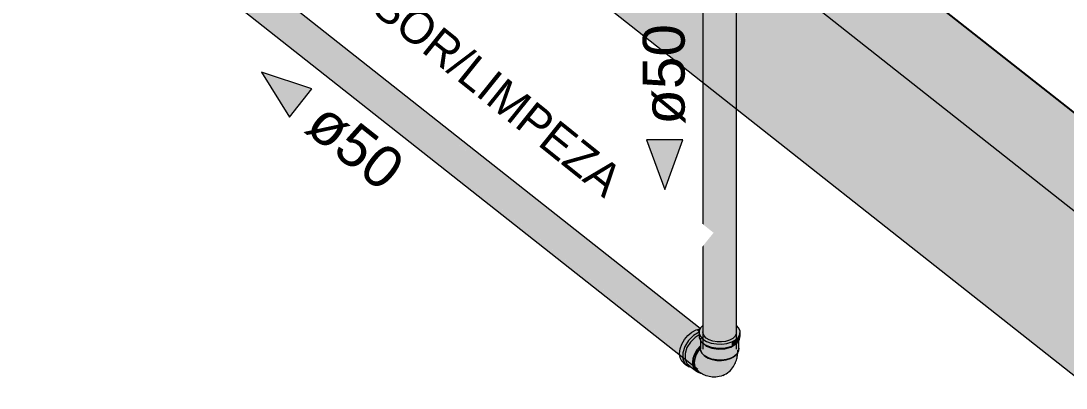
# Model space of a CAD drawing. Header units: metres. Extents: x 34 to 87, y -2.3 to 19.3.
# Drawn here: x 58.103 to 59.664, y 16.296 to 16.845 of the extents above; entities that cross this region are included whole.
import ezdxf

# ---------------------------------------------------------------- set-up
doc = ezdxf.new("R2010")
doc.units = ezdxf.units.M
doc.layers.add('A-FLOR', color=7, linetype='Continuous', lineweight=9, true_color=0x007f00)
for name, color, linetype, lineweight in [('G-ANNO-TEXT', 7, 'Continuous', 5), ('P-PIPE', 7, 'Continuous', 5), ('P-PIPE-IDEN', 7, 'Continuous', 5), ('S-BEAM', 7, 'Continuous', 5)]:
    doc.layers.add(name, color=color, linetype=linetype, lineweight=lineweight)
doc.styles.add('Arial', font='arial.ttf', dxfattribs={"height": 0.0625})
doc.styles.add('Century Gothic', font='GOTHIC.TTF', dxfattribs={"height": 0.05})

# ---------------------------------------------------------------- blocks, each defined once
blk = doc.blocks.new('IFC_ifc-4-3D_DT_02')
at = {"layer": 'S-BEAM', "true_color": 0x767657}
h = blk.add_hatch(color=47, dxfattribs=at)
h.paths.add_polyline_path([(31.8804, 16.4556), (31.8804, 16.6018), (31.3621, 17.0113), (31.2816, 16.9782), (31.2811, 16.9768), (31.2797, 16.973), (31.2768, 16.97), (31.2696, 16.967), (31.2635, 16.9667), (31.2462, 16.9594), (31.2462, 16.9568), (31.5392, 16.7252)])
h.paths.add_polyline_path([(31.189, 17.0019), (31.1888, 17.014), (31.188, 17.015), (31.1869, 17.0211), (31.1872, 17.0287), (31.1895, 17.0331), (31.1927, 17.0361), (31.1927, 17.1452), (30.3647, 17.7996), (30.243, 17.7496), (31.189, 17.002)])
h.paths.add_polyline_path([(31.2624, 17.0242), (31.3173, 17.0468), (31.2424, 17.1059), (31.2425, 17.0362), (31.2463, 17.0322), (31.2482, 17.0274), (31.2482, 17.0246), (31.252, 17.026), (31.2556, 17.0268), (31.2595, 17.026), (31.2613, 17.0249)])
h = blk.add_hatch(color=47, dxfattribs=at)
h.paths.add_polyline_path([(31.7702, 16.2962), (31.7702, 16.3047), (31.8804, 16.3501), (31.8804, 16.4556), (31.2462, 16.9568), (31.2462, 16.9437), (31.2472, 16.9426), (31.2482, 16.9365), (31.2479, 16.9289), (31.2456, 16.9245), (31.2424, 16.9215), (31.2424, 16.7133), (31.7595, 16.3047)])
h.paths.add_polyline_path([(31.1927, 16.7526), (31.1926, 16.9214), (31.1888, 16.9254), (31.187, 16.9299), (31.1869, 16.9391), (31.189, 16.9445), (31.1892, 16.9636), (31.1905, 16.9678), (31.1905, 16.991), (31.1892, 16.9937), (31.1889, 17.0021), (30.243, 17.7496), (30.243, 17.5031), (31.1717, 16.7693)])
at = {"layer": 'A-FLOR', "color": 9, "lineweight": 25, "true_color": 0xaad4aa}
blk.add_line((30.3647, 17.7996), (31.8804, 16.6018), dxfattribs=at)
at = {"layer": 'S-BEAM', "color": 253, "lineweight": 18, "true_color": 0xaaaaaa}
for p, q in [((31.8804, 16.6018), (30.3647, 17.7996)), ((30.243, 17.7496), (31.8804, 16.4556)), ((31.7702, 16.2962), (30.243, 17.5031))]:
    blk.add_line(p, q, dxfattribs=at)
blk = doc.blocks.new('Joelho 45_90 - Agua Fria_Soldavel - MEP - Tigre - Standard-V48-3D_DT_02')
at = {"layer": 'P-PIPE', "true_color": 0x69503c}
for points in [[(31.1871, 16.3799), (31.1871, 16.3799), (31.1872, 16.3823), (31.1886, 16.385), (31.1828, 16.3832), (31.187, 16.3799)], [(31.2207, 16.362), (31.2285, 16.3631), (31.2356, 16.3652), (31.2423, 16.3692), (31.2456, 16.3723), (31.2479, 16.3767), (31.2482, 16.3812), (31.2461, 16.386), (31.2424, 16.3897), (31.2423, 16.3772), (31.2404, 16.3736), (31.237, 16.3705), (31.2322, 16.3679), (31.226, 16.3661), (31.2201, 16.3653), (31.2127, 16.3656), (31.2058, 16.367), (31.2018, 16.3684), (31.1973, 16.3711), (31.1942, 16.3744), (31.1927, 16.3786), (31.1927, 16.3896), (31.1895, 16.3867), (31.1872, 16.382), (31.1871, 16.3774), (31.1893, 16.3728), (31.1927, 16.3691), (31.1994, 16.3654), (31.2058, 16.3633), (31.2138, 16.3621), (31.2206, 16.362)], [(31.1751, 16.328), (31.1687, 16.3332), (31.166, 16.3401), (31.166, 16.3479), (31.1687, 16.3567), (31.1739, 16.3651), (31.1817, 16.3725), (31.187, 16.3757), (31.187, 16.3798), (31.1785, 16.3748), (31.1711, 16.3674), (31.1655, 16.3584), (31.1625, 16.3489), (31.1627, 16.3397), (31.166, 16.3327), (31.1717, 16.3286), (31.1748, 16.328)], [(31.2153, 16.3558), (31.2266, 16.3566), (31.2356, 16.3591), (31.2356, 16.3652), (31.2285, 16.3631), (31.2201, 16.362), (31.2127, 16.3622), (31.205, 16.3635), (31.1973, 16.3664), (31.1919, 16.37), (31.1888, 16.3732), (31.187, 16.3769), (31.187, 16.3715), (31.1904, 16.3652), (31.1967, 16.3605), (31.2058, 16.3572), (31.2138, 16.356)], [(31.2356, 16.3591), (31.2434, 16.364), (31.2474, 16.369), (31.2482, 16.3767), (31.2479, 16.3767), (31.2456, 16.3723), (31.2404, 16.3679), (31.2356, 16.3652), (31.2356, 16.3617)], [(31.1893, 16.3188), (31.1849, 16.322), (31.1825, 16.3242), (31.1803, 16.3287), (31.1796, 16.3344), (31.1807, 16.3414), (31.183, 16.3475), (31.1864, 16.353), (31.1891, 16.3562), (31.1889, 16.3596), (31.1834, 16.3525), (31.1801, 16.3465), (31.178, 16.3397), (31.1775, 16.3334), (31.1781, 16.3286), (31.181, 16.3234), (31.1844, 16.3205), (31.1889, 16.3188)], [(31.2089, 16.3128), (31.2156, 16.3134), (31.2233, 16.3159), (31.2241, 16.3162), (31.2281, 16.3198), (31.231, 16.3252), (31.233, 16.3337), (31.2335, 16.3405), (31.2265, 16.3384), (31.2185, 16.3376), (31.2129, 16.3378), (31.2058, 16.3391), (31.1992, 16.3418), (31.1942, 16.345), (31.1905, 16.3494), (31.1891, 16.3528), (31.1891, 16.3562), (31.1852, 16.3512), (31.1825, 16.3465), (31.1803, 16.3402), (31.1795, 16.3341), (31.1806, 16.328), (31.183, 16.3237), (31.1868, 16.3205), (31.1921, 16.3172), (31.1974, 16.3148), (31.2031, 16.3137), (31.2072, 16.3131)], [(31.2205, 16.3382), (31.2278, 16.3391), (31.2343, 16.3412), (31.2343, 16.3576), (31.2254, 16.3551), (31.2153, 16.3546), (31.205, 16.3563), (31.1973, 16.3594), (31.1903, 16.3652), (31.1895, 16.3665), (31.1891, 16.3671), (31.1893, 16.3522), (31.1908, 16.3486), (31.1946, 16.3447), (31.2005, 16.3414), (31.2073, 16.3393), (31.2149, 16.3383), (31.2201, 16.3382)], [(31.2155, 16.3545), (31.2266, 16.3555), (31.2343, 16.3576), (31.2356, 16.3591), (31.2254, 16.3564), (31.2153, 16.3558), (31.2044, 16.3575), (31.1961, 16.3607), (31.1914, 16.3641), (31.1931, 16.3627), (31.1981, 16.3589), (31.2058, 16.3559), (31.2153, 16.3546)], [(31.2343, 16.3412), (31.2404, 16.3446), (31.2439, 16.3481), (31.2459, 16.3518), (31.2461, 16.3594), (31.2459, 16.3671), (31.2413, 16.3617), (31.2343, 16.3576), (31.2343, 16.3422)], [(31.2343, 16.3576), (31.2414, 16.3618), (31.2423, 16.363), (31.2356, 16.3591)], [(31.2203, 16.3376), (31.2278, 16.3387), (31.2335, 16.3405), (31.2339, 16.341), (31.2265, 16.339), (31.2194, 16.3382), (31.213, 16.3383), (31.2046, 16.34), (31.1995, 16.3418), (31.2023, 16.3403), (31.2073, 16.3387), (31.2149, 16.3377), (31.2203, 16.3376)], [(31.2241, 16.3162), (31.23, 16.3198), (31.2343, 16.3237), (31.2367, 16.3269), (31.2411, 16.3344), (31.2433, 16.3412), (31.244, 16.3454), (31.2439, 16.3481), (31.2433, 16.3474), (31.2386, 16.3432), (31.2334, 16.3402), (31.2328, 16.3321), (31.231, 16.3252), (31.2281, 16.3198), (31.2257, 16.3176)]]:
    blk.add_hatch(color=27, dxfattribs=at).paths.add_polyline_path(points)
h = blk.add_hatch(color=27, dxfattribs=at)
h.paths.add_polyline_path([(31.1711, 16.3287), (31.164, 16.3339), (31.166, 16.3323), (31.1705, 16.329)])
h.paths.add_polyline_path([(31.1655, 16.3331), (31.1625, 16.3401), (31.1628, 16.3497), (31.166, 16.3591), (31.1717, 16.368), (31.1787, 16.3749), (31.187, 16.3799), (31.1827, 16.3833), (31.1762, 16.3798), (31.1696, 16.374), (31.1651, 16.3687), (31.1611, 16.3618), (31.1586, 16.3547), (31.1579, 16.347), (31.1588, 16.3412), (31.1612, 16.3364), (31.1654, 16.3332)])
h = blk.add_hatch(color=27, dxfattribs=at)
h.paths.add_polyline_path([(31.166, 16.3408), (31.166, 16.3408), (31.166, 16.34)])
h.paths.add_polyline_path([(31.166, 16.3397), (31.166, 16.3397), (31.1666, 16.3394)])
h.paths.add_polyline_path([(31.1841, 16.3206), (31.1803, 16.3242), (31.1781, 16.3286), (31.1773, 16.3344), (31.1782, 16.3412), (31.1811, 16.3486), (31.1843, 16.3541), (31.1891, 16.3597), (31.1888, 16.3678), (31.187, 16.3721), (31.1867, 16.3755), (31.1803, 16.3714), (31.1739, 16.3651), (31.1687, 16.3567), (31.166, 16.3469), (31.166, 16.3438), (31.166, 16.3438), (31.1661, 16.3395), (31.1687, 16.3332), (31.181, 16.3231), (31.184, 16.3206)])
at = {"layer": 'P-PIPE'}
for p, q in [((31.1827, 16.3833), (31.1886, 16.385)), ((31.1868, 16.3795), (31.1868, 16.3733)), ((31.1889, 16.3708), (31.1889, 16.3544)), ((31.2462, 16.3544), (31.2462, 16.3708)), ((31.2483, 16.3733), (31.2483, 16.3795)), ((31.1907, 16.3648), (31.1925, 16.3629)), ((31.2426, 16.3629), (31.2444, 16.3648)), ((31.1949, 16.3444), (31.1961, 16.3435)), ((31.2386, 16.3432), (31.2335, 16.3405)), ((31.2335, 16.3405), (31.2386, 16.3432)), ((31.239, 16.3435), (31.2402, 16.3444)), ((31.1636, 16.334), (31.168, 16.3305)), ((31.1711, 16.3307), (31.1828, 16.3215))]:
    blk.add_line(p, q, dxfattribs=at)
for points in [[(31.1925, 16.3897, 0), (31.1895, 16.3867, 0), (31.1872, 16.3823, 0), (31.187, 16.3777, 0), (31.1888, 16.3732, 0), (31.1926, 16.3692, 0), (31.1981, 16.3659, 0), (31.205, 16.3635, 0), (31.2127, 16.3622, 0), (31.2207, 16.362, 0), (31.2285, 16.3631, 0), (31.2356, 16.3652, 0)], [(31.2356, 16.3652, 0), (31.2414, 16.3684, 0), (31.2456, 16.3723, 0), (31.2479, 16.3767, 0), (31.2482, 16.3812, 0), (31.2463, 16.3857, 0), (31.2425, 16.3897, 0)], [(31.1651, 16.333, 0), (31.1611, 16.3366, 0), (31.1586, 16.3416, 0), (31.1578, 16.3478, 0), (31.1586, 16.3547, 0), (31.1611, 16.3618, 0), (31.1651, 16.3687, 0), (31.1702, 16.3748, 0), (31.1762, 16.3798, 0), (31.1827, 16.3833, 0)], [(31.1871, 16.3799, 0), (31.1786, 16.3748, 0), (31.1711, 16.3674, 0), (31.1655, 16.3584, 0), (31.1625, 16.3489, 0), (31.1625, 16.3401, 0), (31.1655, 16.3331, 0), (31.1711, 16.3287, 0), (31.175, 16.3275, 0)], [(31.1869, 16.3759, 0), (31.1809, 16.3721, 0), (31.1739, 16.3651, 0), (31.1687, 16.3567, 0), (31.166, 16.3479, 0), (31.166, 16.3397, 0), (31.1687, 16.3332, 0), (31.1736, 16.3292, 0)], [(31.1869, 16.374, 0), (31.187, 16.3715, 0), (31.1899, 16.3657, 0), (31.1961, 16.3607, 0), (31.205, 16.3573, 0), (31.2153, 16.3558, 0), (31.226, 16.3564, 0), (31.2356, 16.3591, 0)], [(31.1973, 16.3711, 0), (31.1942, 16.3744, 0), (31.1927, 16.378, 0), (31.1926, 16.3804, 0)], [(31.2424, 16.3809, 0), (31.2423, 16.3772, 0), (31.2404, 16.3736, 0), (31.237, 16.3705, 0), (31.2322, 16.3679, 0), (31.2265, 16.3661, 0), (31.2201, 16.3653, 0), (31.2136, 16.3654, 0), (31.2073, 16.3665, 0), (31.2018, 16.3684, 0), (31.1973, 16.3711, 0)], [(31.2356, 16.3591, 0), (31.243, 16.3635, 0), (31.2474, 16.369, 0), (31.2482, 16.3751, 0)], [(31.1893, 16.3188, 0), (31.1889, 16.3188, 0), (31.1841, 16.3206, 0), (31.1804, 16.3239, 0), (31.1781, 16.3286, 0), (31.1773, 16.3344, 0), (31.1781, 16.3408, 0), (31.1804, 16.3475, 0), (31.1841, 16.3539, 0), (31.1889, 16.3596, 0)], [(31.1889, 16.3596, 0), (31.1841, 16.3539, 0), (31.1804, 16.3475, 0), (31.1781, 16.3408, 0), (31.1773, 16.3344, 0), (31.1781, 16.3286, 0), (31.1804, 16.3239, 0), (31.1841, 16.3206, 0), (31.1889, 16.3188, 0), (31.1893, 16.3188, 0)], [(31.189, 16.3563, 0), (31.186, 16.3525, 0), (31.1825, 16.3465, 0), (31.1803, 16.3402, 0), (31.1795, 16.3341, 0), (31.1803, 16.3287, 0), (31.1825, 16.3242, 0), (31.186, 16.321, 0)], [(31.186, 16.321, 0), (31.1825, 16.3242, 0), (31.1803, 16.3287, 0), (31.1795, 16.3341, 0), (31.1803, 16.3402, 0), (31.1825, 16.3465, 0), (31.186, 16.3525, 0), (31.189, 16.3563, 0)], [(31.2343, 16.3412, 0), (31.2278, 16.3391, 0), (31.2205, 16.3382, 0), (31.213, 16.3383, 0), (31.2058, 16.3395, 0), (31.1995, 16.3418, 0), (31.1943, 16.3449, 0), (31.1908, 16.3486, 0), (31.1891, 16.3528, 0), (31.189, 16.3555, 0)], [(31.1904, 16.3529, 0), (31.1904, 16.3529, 0), (31.1904, 16.353, 0), (31.1904, 16.353, 0)], [(31.1918, 16.3637, 0), (31.1976, 16.3591, 0), (31.2058, 16.3559, 0), (31.2155, 16.3545, 0), (31.2254, 16.3551, 0), (31.2343, 16.3576, 0)], [(31.2223, 16.3153, 0), (31.2248, 16.3164, 0), (31.2272, 16.3178, 0), (31.2295, 16.3193, 0), (31.2316, 16.321, 0), (31.2335, 16.3227, 0), (31.2352, 16.3246, 0), (31.2367, 16.3265, 0), (31.238, 16.3284, 0), (31.2392, 16.3304, 0), (31.2402, 16.3323, 0), (31.2411, 16.3342, 0), (31.2419, 16.3361, 0), (31.2425, 16.338, 0), (31.2431, 16.3398, 0), (31.2435, 16.3416, 0), (31.2439, 16.3434, 0), (31.2442, 16.3452, 0), (31.2444, 16.3469, 0), (31.2446, 16.3487, 0), (31.2447, 16.3504, 0), (31.2447, 16.3521, 0), (31.2447, 16.353, 0)], [(31.2343, 16.3576, 0), (31.2413, 16.3617, 0), (31.2431, 16.3634, 0)], [(31.2343, 16.3412, 0), (31.2398, 16.3441, 0), (31.2437, 16.3477, 0), (31.2459, 16.3518, 0), (31.2461, 16.3561, 0)], [(31.2461, 16.3561, 0), (31.2459, 16.3518, 0), (31.2437, 16.3477, 0), (31.2398, 16.3441, 0), (31.2343, 16.3412, 0)], [(31.1891, 16.3528, 0), (31.1908, 16.3486, 0), (31.1943, 16.3449, 0), (31.1995, 16.3418, 0), (31.2058, 16.3395, 0), (31.213, 16.3383, 0), (31.2205, 16.3382, 0), (31.2278, 16.3391, 0), (31.2343, 16.3412, 0)], [(31.2335, 16.3405, 0), (31.2272, 16.3385, 0), (31.2203, 16.3376, 0), (31.2132, 16.3377, 0), (31.2065, 16.3389, 0), (31.2004, 16.341, 0), (31.1956, 16.344, 0)], [(31.1956, 16.344, 0), (31.2004, 16.341, 0), (31.2065, 16.3389, 0), (31.2132, 16.3377, 0), (31.2203, 16.3376, 0), (31.2272, 16.3385, 0), (31.2335, 16.3405, 0)], [(31.2223, 16.3153, 0), (31.2197, 16.3143, 0), (31.217, 16.3136, 0), (31.2144, 16.3131, 0), (31.2117, 16.3128, 0), (31.2091, 16.3127, 0), (31.2066, 16.3128, 0), (31.2042, 16.3131, 0), (31.2019, 16.3135, 0), (31.1997, 16.3141, 0), (31.1976, 16.3147, 0), (31.1956, 16.3155, 0), (31.1937, 16.3163, 0), (31.192, 16.3172, 0), (31.1903, 16.3181, 0), (31.1887, 16.3191, 0), (31.1871, 16.3201, 0), (31.1857, 16.3211, 0), (31.1847, 16.3219, 0)]]:
    blk.add_polyline3d(points, dxfattribs=at)
blk = doc.blocks.new('Anotacao_Tuboseta - Fluxo 2-2612755-3D_DT_02')
at = {"layer": 'P-PIPE-IDEN'}
blk.add_hatch(color=256, dxfattribs=at).paths.add_polyline_path([(33.1521, 16.1266), (33.125, 16.0523), (33.098, 16.1266)])
for p, q in [((33.1521, 16.1266), (33.098, 16.1266)), ((33.098, 16.1266), (33.125, 16.0523)), ((33.125, 16.0523), (33.1521, 16.1266))]:
    blk.add_line(p, q, dxfattribs=at)

msp = doc.modelspace()

# ---------------------------------------------------------------- hatches: boundary and pattern name
at = {"layer": 'P-PIPE', "true_color": 0x00ffff}
for points in [[(59.0873, 16.3529), (59.0876, 16.3547), (59.0906, 16.3629), (59.0944, 16.3692), (59.1, 16.3755), (59.1052, 16.3798), (59.1081, 16.3814), (58.1236, 17.1594), (58.1135, 17.1525), (58.1061, 17.1419), (58.1034, 17.1305), (59.0867, 16.3534)], [(59.1081, 16.3814), (59.1126, 16.3836), (59.1176, 16.3851), (58.1412, 17.1564), (58.1338, 17.1608), (58.1236, 17.1594), (59.1057, 16.3833)], [(59.087, 16.3458), (59.0868, 16.3489), (59.0873, 16.3529), (58.1034, 17.1305), (58.1061, 17.1214), (59.0867, 16.346)], [(59.1263, 16.3711), (59.1261, 16.9186), (59.1217, 16.9213), (59.1217, 16.3779), (59.1233, 16.3743), (59.1251, 16.3724)], [(59.1491, 16.3653), (59.1557, 16.3662), (59.1612, 16.3679), (59.1609, 16.9163), (59.1575, 16.9153), (59.1488, 16.9142), (59.1401, 16.9146), (59.1336, 16.9158), (59.1263, 16.9181), (59.1264, 16.371), (59.131, 16.3683), (59.1365, 16.3664), (59.1438, 16.3654), (59.1465, 16.3653)], [(59.1612, 16.3679), (59.166, 16.3706), (59.1694, 16.3738), (59.1712, 16.3774), (59.1714, 16.3812), (59.1711, 16.9213), (59.1701, 16.9205), (59.1642, 16.9173), (59.1612, 16.9164), (59.1612, 16.3705)]]:
    msp.add_hatch(color=4, dxfattribs=at).paths.add_polyline_path(points)

# ---------------------------------------------------------------- linework, layer by layer
at = {"layer": 'P-PIPE'}
for p, q in [((59.1177, 16.3852), (58.1391, 17.1585)), ((58.1081, 17.1193), (59.114, 16.3244)), ((59.1215, 16.9529), (59.1215, 16.3544)), ((59.1715, 16.3544), (59.1715, 16.9529))]:
    msp.add_line(p, q, dxfattribs=at)

# ---------------------------------------------------------------- block references
at = {"lineweight": 5}
msp.add_blockref('IFC_ifc-4-3D_DT_02', (27.929, 0), dxfattribs=at)
at = {"layer": 'P-PIPE'}
msp.add_blockref('Joelho 45_90 - Agua Fria_Soldavel - MEP - Tigre - Standard-V48-3D_DT_02', (27.929, 0), dxfattribs=at)

# ---------------------------------------------------------------- next in the draw order: texts
at = {"layer": 'G-ANNO-TEXT', "insert": (58.4121, 17.0951), "char_height": 0.05, "width": 0.907911, "attachment_point": 1, "rotation": 321.2223, "style": 'Century Gothic', "bg_fill": 3, "box_fill_scale": 1.25, "bg_fill_color": 256, "bg_fill_true_color": 13158600, "bg_fill_transparency": 0}
msp.add_mtext('EXTRAVASOR/LIMPEZA', dxfattribs=at)

# ---------------------------------------------------------------- next in the draw order: block references
at = {"layer": 'P-PIPE-IDEN', "rotation": 231.6811878117536}
msp.add_blockref('Anotacao_Tuboseta - Fluxo 2-2612755-3D_DT_02', (66.4073, 52.7103), dxfattribs=at)
at = {"layer": 'P-PIPE-IDEN'}
msp.add_blockref('Anotacao_Tuboseta - Fluxo 2-2612755-3D_DT_02', (25.9395, 0.5407), dxfattribs=at)

# ---------------------------------------------------------------- next in the draw order: texts
at = {"layer": 'P-PIPE-IDEN', "char_height": 0.0625, "width": 0.18038, "attachment_point": 1, "style": 'Arial'}
for insert, rotation in [((59.0318, 16.6898), 90), ((58.5635, 16.7304), 321.6812)]:
    msp.add_mtext('ø50', dxfattribs=dict(at, insert=insert, rotation=rotation))

doc.saveas('drawing.dxf')
